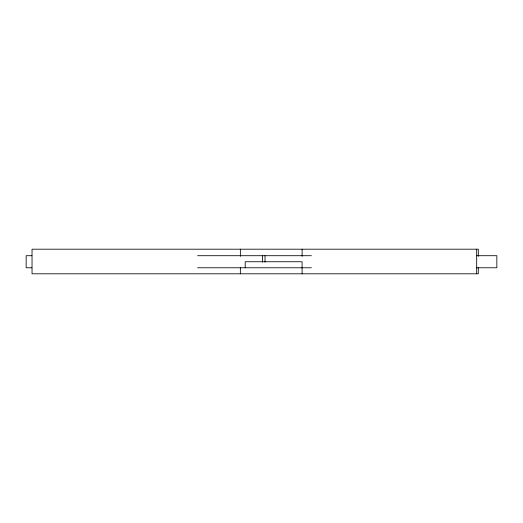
<?xml version="1.0" encoding="UTF-8"?>
<svg xmlns="http://www.w3.org/2000/svg" width="523" height="523" viewBox="0 0 523 523"><rect width="100%" height="100%" fill="white"/><g stroke="black" fill="none" stroke-linecap="round" stroke-linejoin="round"><path stroke-width="0.78" d="M31.864 255.708L26.15 255.708L26.15 267.776L31.864 267.776M197.557 255.708L311.388 255.708M476.309 255.708L496.85 255.708L496.85 267.776L476.309 267.776M197.557 267.776L311.388 267.776M478.29 256.342L478.29 249.196L32.034 249.196L32.034 273.804L478.29 273.804L478.29 267.456M476.682 249.196L476.682 273.804M302.111 249.196L302.111 256.342M302.111 267.456L302.111 273.804M302.091 267.776L302.091 261.742L245.215 261.742L245.215 267.776M265.017 255.708L265.017 262.141M262.474 255.708L262.474 262.141M240.358 249.196L240.358 256.342M240.358 267.456L240.358 273.804"/></g></svg>
